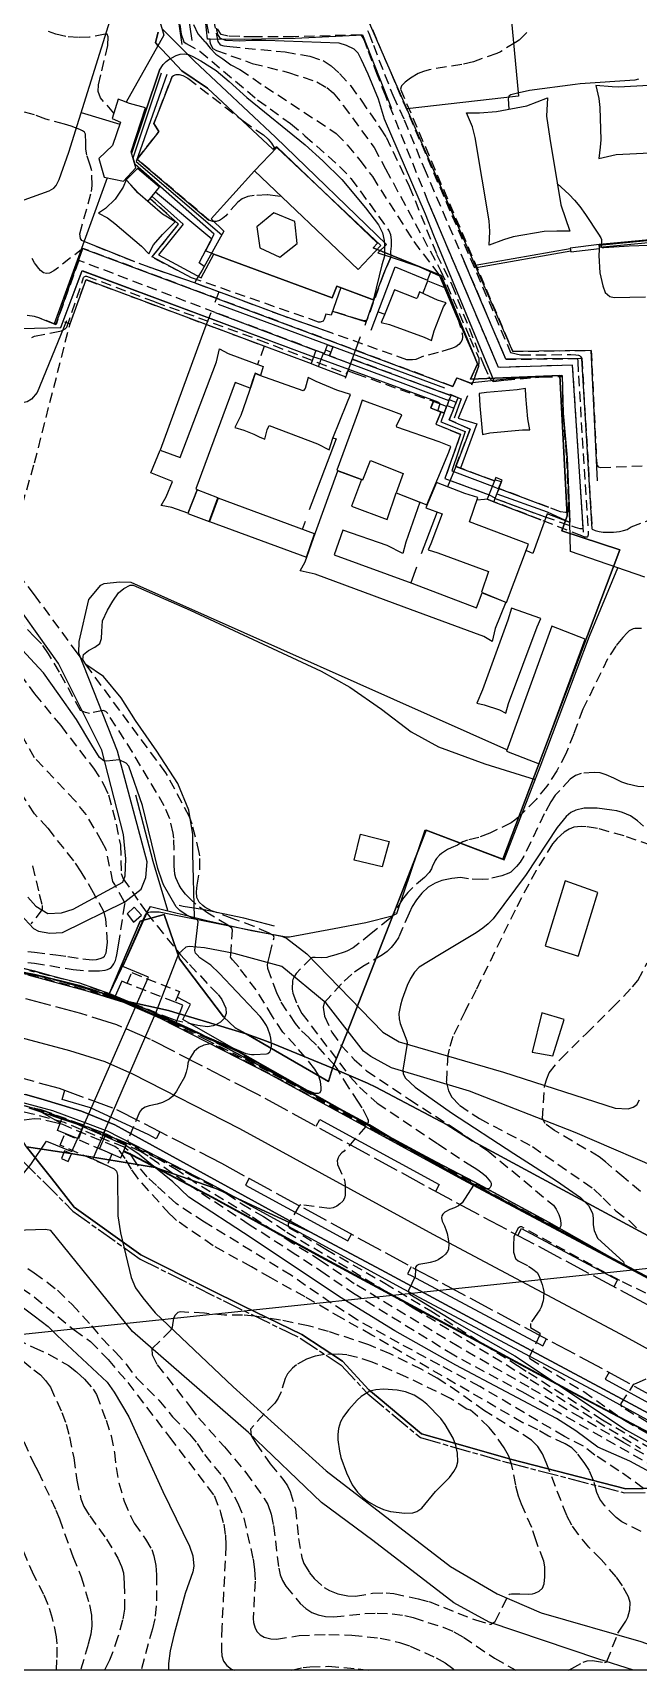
# Model space of a CAD drawing. Header units: feet. Extents: x -1222 to 199575, y -502 to 454509.
# Drawn here: x 356.5 to 473.4, y 0 to 315.9 of the extents above; entities that cross this region are included whole.
import ezdxf

# ---------------------------------------------------------------- set-up
doc = ezdxf.new("R2010")
doc.units = ezdxf.units.FT
doc.header["$MEASUREMENT"] = 0
for name, pattern in [('ANYANG11', [1.5, 1, -0.5]), ('ANYANG2', [6, 5, -1]), ('ANYANG3', [3, 2, -1]), ('JEON', [12, 4, -0.5, 1, -0.5, 4, -0.5, 1, -0.5])]:
    doc.linetypes.add(name, pattern=pattern)
doc.layers.get('0').update_dxf_attribs({"linetype": 'CONTINUOUS'})
for name, color, linetype in [('AAA004', 7, 'ANYANG3'), ('AAA008', 7, 'CONTINUOUS'), ('AAC001', 7, 'CONTINUOUS'), ('AD002', 7, 'CONTINUOUS'), ('AD0022', 1, 'CONTINUOUS'), ('ADA085', 1, 'CONTINUOUS'), ('AE001', 1, 'ANYANG2'), ('AE0101', 7, 'CONTINUOUS'), ('AE110', 7, 'CONTINUOUS'), ('AE150', 7, 'CONTINUOUS'), ('AZ080', 1, 'CONTINUOUS'), ('AZ0801', 7, 'CONTINUOUS'), ('AZ0803', 7, 'CONTINUOUS'), ('CAA001', 7, 'CONTINUOUS'), ('CAA002', 30, 'CONTINUOUS'), ('DD001', 3, 'CONTINUOUS'), ('EA0018', 7, 'JEON'), ('line', 7, 'CONTINUOUS'), ('mm', 7, 'CONTINUOUS'), ('지적', 7, 'CONTINUOUS')]:
    doc.layers.add(name, color=color, linetype=linetype)
picture_1 = doc.add_image_def('image1.jpg', size_in_pixel=(8269, 5907))

# ---------------------------------------------------------------- blocks, each defined once
blk = doc.blocks.new('창덕궁')
at = {"color": 255}
blk.add_lwpolyline([(0, 522.49), (540.82, 522.49), (540.82, 0), (0, 0)], close=True, dxfattribs=at)
at = {"layer": 'AAA004', "color": 255}
for points in [[(384.8, 130.93), (383.96, 128.87), (374.72, 132.51), (375.61, 134.6), (384.8, 130.93)], [(371.76, 99.59), (370.78, 97.37), (361.75, 101.31), (362.71, 103.51), (371.76, 99.59)]]:
    blk.add_lwpolyline(points, dxfattribs=at)
at = {"layer": 'AAA008', "color": 255}
for points in [[(465.19, 305.76), (465.8, 303.26), (465.96, 301.49), (466.15, 295.23), (466.04, 293.85), (465.8, 291.68), (469.14, 292.4), (487.39, 293.33), (490.42, 293.06), (489.58, 297.29), (489.35, 304.01), (489.72, 307.18), (486.25, 306.33), (469.5, 305.43), (468.37, 305.5), (465.19, 305.76)], [(455.87, 303.36), (455.67, 299.79), (456.29, 295.5), (458.46, 282.71), (460.19, 277.64), (457.65, 277.64), (455.24, 277.58), (449.26, 276.55), (447.35, 275.94), (444.62, 274.96), (444.71, 277.56), (444.61, 279.64), (441.88, 295.73), (441.38, 297.76), (440.24, 300.45), (442.76, 300.47), (445.99, 300.7), (451.9, 301.84), (455.87, 303.36)], [(378.26, 301.45), (375.18, 302.25), (373.7, 302.83), (372.94, 303.11), (371.84, 299.36), (373.42, 298.66), (371.89, 294.18), (369.25, 291.63), (370.27, 288.05), (373.99, 287.3), (376.41, 289.84), (375.45, 292.91), (378.26, 301.45)], [(419.3, 270.22), (423.69, 274.87), (403.6, 293.8), (399.32, 289.25), (419.3, 270.22)], [(383.96, 279.45), (381.54, 280.92), (376.77, 285.06), (375.39, 286.55), (374.53, 287.52), (373.91, 286.11), (372.37, 283.83), (370.52, 281.98), (369.15, 281.1), (370.92, 280.23), (372.35, 279.12), (377.45, 274.76), (378.91, 273.24), (379.79, 274.97), (381.54, 276.96), (382.88, 278.33), (383.96, 279.45)], [(376.71, 289.74), (374.54, 287.52), (376.86, 285), (378.73, 283.36), (380.94, 286.12), (376.71, 289.74)], [(403.03, 281.19), (399.74, 278.44), (400.34, 274.4), (404.19, 272.62), (407.56, 275.28), (407.07, 279.48), (403.03, 281.19)], [(436.3, 263.82), (434.63, 264.33), (432.22, 265.41), (431.12, 265.9), (430.74, 264.84), (430.58, 264.66), (426.31, 266.31), (425.53, 264.38), (424.38, 261.47), (423.74, 260.01), (425.33, 259.6), (432.05, 257.17), (433.49, 256.52), (433.99, 258.38), (435.79, 263.03), (436.3, 263.82)], [(400.94, 251.52), (400.44, 249.79), (399.4, 250.27), (398.86, 248.63), (398.44, 247.37), (395.57, 248.44), (387.98, 227.9), (388.22, 227.8), (386.43, 223.21), (383.36, 224.34), (381.29, 224.7), (382.27, 226.39), (383.48, 229.34), (381.84, 230), (379.27, 230.98), (381.1, 235.38), (384.95, 233.99), (391.93, 252.42), (392.56, 254.91), (394.22, 254.03), (400.94, 251.52)], [(417.86, 246.1), (415.2, 246.94), (411.17, 248.66), (409.64, 249.4), (409.06, 247.3), (408.7, 246.85), (400.34, 249.78), (399.44, 250.2), (398.78, 248.16), (396.65, 242.05), (395.48, 239.73), (397.22, 239.22), (399.18, 238.46), (400.21, 237.97), (401.31, 237.52), (401.76, 239.29), (402.12, 240.14), (411.44, 236.59), (413.68, 235.45), (414.4, 237.72), (417.09, 244.4), (417.86, 246.1)], [(442.66, 246.34), (442.83, 243.93), (443.18, 239.77), (443.3, 238.39), (444.7, 238.72), (451.03, 239.3), (452.45, 239.31), (452.09, 241.4), (451.66, 245.77), (451.63, 247.25), (449.98, 247.02), (444.11, 246.48), (442.66, 246.34)], [(426.66, 227.16), (432.57, 224.82), (436.84, 235.01), (437.22, 236.06), (434.94, 236.96), (426.76, 239.84), (426.73, 240.06), (427.72, 242.18), (425.66, 242.99), (421.13, 244.64), (420.05, 245.04), (419.39, 242.88), (415.19, 231.5), (420.2, 229.64), (421.68, 233.38), (428, 230.87), (426.66, 227.16)], [(426.65, 227.15), (431.2, 225.34), (428.52, 217.66), (427.95, 215.48), (424.9, 217.02), (416.37, 219.94), (414.7, 215.18), (429.7, 209.7), (442.18, 204.99), (443.26, 207.87), (447.79, 206.05), (445.79, 200.98), (445.18, 198.49), (443.57, 199.44), (441.63, 200.15), (428.22, 205.08), (411.01, 211.49), (408.14, 212.09), (409.07, 213.86), (411.09, 219.47), (415.39, 231.42), (419.93, 229.74), (418.01, 224.56), (424.9, 222.03), (426.65, 227.15)], [(392.23, 226.17), (388.22, 227.76), (386.43, 223.19), (390.53, 221.6), (392.23, 226.17)], [(452.17, 217.27), (440.78, 221.57), (442.39, 226.26), (439.9, 227.04), (434.43, 229.17), (432.38, 224.29), (435.55, 223.09), (433.35, 217.34), (432.81, 216.14), (434.72, 215.59), (444.46, 211.97), (443.09, 207.96), (447.92, 206), (452.17, 217.27)], [(392.29, 226.12), (390.63, 221.63), (409.32, 214.72), (410.9, 219.25), (392.29, 226.12)], [(454.6, 202.9), (448.93, 204.92), (448.18, 202.58), (443.32, 189.15), (442.19, 186.59), (443.64, 186.27), (446.58, 185.28), (447.8, 184.67), (448.33, 186.49), (453.87, 201.33), (454.6, 202.9)], [(447.94, 177.31), (454.24, 174.86), (463.15, 198.93), (456.72, 201.4), (447.94, 177.31)], [(425.3, 159.89), (423.97, 155.02), (418.54, 156.27), (419.79, 161.31), (425.3, 159.89)], [(461.89, 138.06), (465.56, 150.06), (459.25, 152.31), (455.4, 139.75), (460.83, 138.06), (461.79, 137.76), (461.89, 138.06)], [(376.09, 147.22), (374.7, 145.93), (375.95, 144.31), (377.48, 145.68), (376.09, 147.22)], [(459.06, 125.52), (454.76, 126.84), (452.93, 119.25), (456.88, 118.55), (459.06, 125.52)], [(363.31, 98.16), (363.93, 99.66), (362.62, 100.2), (362.01, 98.73), (363.31, 98.16)]]:
    blk.add_lwpolyline(points, dxfattribs=at)
at = {"layer": 'AAC001', "color": 255}
for points in [[(372.74, 328.57), (378.18, 328.01), (381.77, 315.43), (374.49, 302.52)], [(381.4, 316.71), (387.71, 310.42), (403.38, 295.74), (424.8, 275.05), (423.09, 273.46), (425.71, 272.59), (431, 270.82), (435.04, 269.04), (438.25, 261.39), (442.01, 252.79), (442.53, 251.52), (441.57, 248.85), (441.21, 247.91)], [(370.84, 287.93), (360.63, 259.73)], [(399.32, 289.25), (390.91, 280.03), (393.38, 277.65), (389.19, 270.09), (388.24, 268.54), (387.74, 267.63)], [(376.17, 271.7), (366.38, 275.62)], [(420.65, 259.53), (422.04, 263.41), (424.27, 269.48), (425.6, 272.63)], [(414.28, 257.96), (404.66, 261.34), (395.68, 264.69), (387.71, 267.64), (378.93, 270.67)], [(392.39, 265.91), (391.62, 263.88)], [(390.86, 261.88), (389.73, 258.9), (381.1, 235.38)], [(416.85, 249.26), (417.48, 251.07), (418.91, 254.97), (419.79, 257.34)], [(474.67, 210.91), (460.29, 215.86), (460.19, 221.37), (460.04, 225.7), (459.69, 233.89), (458.95, 242.5), (458.77, 249.7), (454.86, 249.58), (447.91, 249.05), (441.39, 248.38)], [(440.39, 245.89), (438.64, 241.56), (442.25, 240.44), (439.08, 231.91), (438.16, 232.26), (436.56, 228.34)], [(414.43, 237.79), (415.07, 237.58), (409.88, 223.88)], [(408.53, 220.13), (409.13, 221.69)], [(434.57, 223.46), (431.48, 215.41)], [(460.17, 221.42), (455.77, 223.12), (453.04, 215.45), (451.85, 215.96)], [(354.11, 135.58), (356.8, 134.92), (360, 134.06), (365.51, 132.59), (371.31, 130.53), (374.37, 136.98), (374.84, 138.02), (378.06, 145.34), (379.19, 147.36), (390.07, 144.65), (398.69, 142.71), (405.49, 141.47), (406.06, 141.48), (414.7, 143.12), (420.8, 144.25), (425.9, 145.53), (426.75, 146.01), (432.23, 162.16), (447.48, 156.34), (454.43, 174.27), (463.99, 199.49), (469.45, 212.7)], [(430.6, 212.83), (429.49, 209.78)], [(382.54, 146.56), (379.72, 156.03), (376.38, 168.83)], [(540.82, 40.13), (514.27, 54.48), (476.7, 75.04), (439.6, 94.81), (396.14, 119.45), (385.48, 125.55), (386.95, 128.5), (384.37, 129.85)], [(248.55, 0), (251.8, 7.85), (255.16, 14.02), (260.55, 22.72), (266.55, 30.44), (272.41, 37.76), (277.76, 45.79), (282.47, 51.79), (285.16, 55.34), (289.56, 59.99), (296.54, 67.08), (304.73, 75.5), (310.97, 80.94), (318.47, 87.5), (324.28, 92.86), (327.35, 94.68), (335.07, 99.12), (342.38, 103.5), (348.08, 106.94), (352.4, 109.47), (352.57, 109.47), (356.78, 108.47), (357.83, 108.22), (362.17, 106.6)], [(374.03, 100.11), (375.75, 99.28), (391.12, 91.2), (411.27, 80.17), (430.25, 69.93), (461.04, 53.37), (476.63, 45.14), (502.5, 31.13), (521.29, 21.54), (540.82, 11)]]:
    blk.add_lwpolyline(points, dxfattribs=at)
at = {"layer": 'AD002', "color": 255}
blk.add_lwpolyline([(540.82, 26.19), (508.43, 43.77), (470.9, 64.31), (433.81, 84.07), (396.43, 104.44), (375.79, 115.01), (370.43, 117.37), (363.65, 119.51), (353.28, 122.29), (345.22, 123.3), (338.54, 123.8), (333.46, 123.76), (318.94, 122.59), (265.15, 115.81)], dxfattribs=at)
at = {"layer": 'AD0022', "color": 255}
for points in [[(476.6, 74.87), (439.5, 94.63), (402.04, 115.05), (381.26, 125.69), (380.01, 126.23), (376.24, 127.86), (374.04, 128.81), (367.01, 131.03), (355.59, 134.09)], [(297.19, 108.76), (320.48, 111.7), (333.12, 111.76), (338.14, 111.8), (344.03, 111.36), (350.97, 110.49), (360.29, 107.99), (366.51, 105.67), (370.47, 104.2), (370.86, 104.05), (390.82, 93.83), (428.12, 73.51), (465.2, 53.75), (502.69, 33.23), (540.82, 12.54)]]:
    blk.add_lwpolyline(points, dxfattribs=at)
at = {"layer": 'ADA085', "color": 255}
for points in [[(363.01, 260.33), (357.31, 246.53), (356.26, 245.25), (355.42, 244.68), (354.52, 244.49), (345.68, 247.69), (329.91, 259.04), (326.67, 261.82), (325.81, 263.69), (325.09, 266.52), (325.08, 268.17), (325.38, 270.16), (327.78, 273.59), (329, 274.44), (359.65, 285.39), (360.52, 285.93), (360.99, 286.45), (361.61, 287.63), (363.43, 292.87), (373.73, 325.81)], [(486.36, 263.1), (492.76, 267.31), (495.36, 271.51), (496.73, 274.9), (497.03, 276.69), (496.89, 277.61), (496.23, 277.92), (465.92, 275.05), (465.78, 272.97), (465.97, 269.59), (466.52, 267.1), (467.02, 265.79), (467.88, 265), (468.72, 264.85), (474.76, 264.94)], [(355.51, 149.17), (357.05, 147.43), (359.42, 145.98), (362.04, 146.11), (364.26, 146.82), (373.88, 152.06), (374.32, 153.28), (374.42, 156.55), (373.97, 161.26), (369.8, 177.49), (361.48, 194.23), (350.83, 209.12)], [(350.77, 149.42), (356.63, 143.08), (357.62, 142.61), (359.78, 142.22), (362.21, 142.33), (374.28, 148.23), (377.41, 150.7), (378.3, 152.94), (378.56, 155.95), (372.84, 177.3), (365.35, 196.19), (365.46, 198.49), (367.28, 206.58), (369.6, 209.36), (370.29, 209.69), (373.23, 209.98), (375.41, 209.91), (447.94, 177.63)], [(376.24, 127.86), (378.82, 133.74), (373.89, 135.74), (374.95, 138.15), (378.6, 146.16), (379.24, 146.3), (380.87, 146.3), (404.48, 141.64), (405.45, 141.26), (409.42, 138.24), (424.08, 123.13), (427.22, 121.22), (447.39, 115.37), (468.9, 108.42), (471.44, 108.32), (472.41, 108.63), (473.08, 109.06), (473.65, 110.06)], [(540.82, 74.74), (540.65, 74.88), (538.26, 75.95), (495.2, 86.82), (480.35, 95.5), (461.23, 103.74), (440.78, 111.71), (425.75, 116.25), (421.74, 118.41), (420.32, 119.43), (413.12, 128.7), (404.55, 135.75), (395.36, 138.27), (389.62, 139.34), (386.71, 139.61), (386.04, 139.47), (384.63, 138.21), (380.01, 126.23)], [(314.5, 0), (318.12, 14), (323.8, 40.2), (323.92, 55.64), (325.09, 66.63), (326.29, 71.19), (328.68, 76.27), (333.53, 84.05), (337.3, 88.29), (340.24, 89.31), (354.32, 95.38), (356.13, 97.56), (359.14, 102.05), (364.05, 100.07), (366.51, 105.67)], [(370.47, 104.2), (368.05, 98.64), (372.22, 96.75), (372.64, 96.3), (372.85, 95.53), (372.91, 87.7), (373.4, 84.37), (375.5, 75.76), (376.35, 73.79), (377.74, 71.84), (380.12, 68.97), (395.16, 54.7), (413.11, 38.45), (437.12, 20.02), (446.12, 14.73), (454.63, 11.08), (473.87, 5.55), (489.21, 0)], [(472.5, 0), (465.61, 2.18), (444.58, 9.27), (437.78, 12.99), (422.12, 25.03), (412.24, 32.39), (398.15, 45.87), (375.73, 65.38), (360, 84.81), (358.96, 85), (355.11, 84.89), (351.62, 84.35), (340.98, 80.81), (340.15, 80.33), (334.81, 75.77), (333.91, 74.29), (331.13, 68.17), (329.64, 55.94), (329.42, 43.48), (328.83, 33.16), (324.12, 13.59), (320.33, 0)]]:
    blk.add_lwpolyline(points, dxfattribs=at)
at = {"layer": 'AE001', "color": 255}
for points in [[(540.82, 34.73), (512.02, 50.36), (474.46, 70.91), (437.37, 90.67), (399.93, 111.07), (379.21, 121.69), (372.69, 124.52), (365.75, 126.71), (354.72, 129.67), (345.97, 130.77), (338.79, 131.3), (333.13, 131.26), (322.34, 130.39)], [(268.31, 106.58), (272.81, 109.21), (319.71, 115.13), (333.79, 116.26), (338.29, 116.3), (344.47, 115.83), (351.84, 114.91), (361.55, 112.31), (372.63, 108.2), (392.93, 97.81), (430.25, 77.47), (467.34, 57.71), (504.84, 37.18), (540.82, 17.66)]]:
    blk.add_lwpolyline(points, dxfattribs=at)
at = {"layer": 'AE0101', "color": 255}
blk.add_lwpolyline([(465.91, 274.3), (465.81, 275.09), (460.26, 274.38), (460.38, 273.65)], close=True, dxfattribs=at)
at = {"layer": 'AE110', "color": 255}
blk.add_lwpolyline([(380.01, 126.23), (376.24, 127.86), (366.25, 105.09), (370.23, 103.65)], close=True, dxfattribs=at)
at = {"layer": 'AE150', "color": 255}
for points in [[(412.61, 254.08), (411.16, 254.64), (410.23, 252.11), (411.65, 251.55)], [(412.75, 253.92), (413.39, 255.73), (414.43, 255.34), (413.79, 253.56)], [(435.91, 242.53), (436.39, 243.8), (433.83, 244.8), (433.33, 243.55)], [(438.62, 245.51), (437.25, 246.03), (436.82, 244.94), (436.48, 244.02), (437.8, 243.46)], [(447.12, 229.61), (445.86, 230.09), (444.24, 225.94), (445.49, 225.44)]]:
    blk.add_lwpolyline(points, close=True, dxfattribs=at)
at = {"layer": 'AZ080', "color": 255}
for points in [[(465.52, 229.46), (464.31, 254.64), (449.16, 254.45), (420.87, 319.27), (415.08, 318.66), (413.16, 334.34), (418.63, 335.22), (422.15, 335.56), (428.87, 336.49), (435.37, 337.25), (440.81, 337.95), (440.32, 342.83)], [(462.8, 219.57), (460.72, 251.79), (446.4, 251.32), (432.84, 283.31)], [(445.53, 248.81), (433.94, 276.78)], [(464.48, 220.12), (462.48, 253.06), (447.8, 252.92), (439.79, 271.76)], [(380.18, 126.67), (384.72, 124.47), (388.67, 122.8), (396.09, 119.36), (439.55, 94.72), (476.65, 74.96), (514.22, 54.39), (540.82, 39.96)]]:
    blk.add_lwpolyline(points, dxfattribs=at)
at = {"layer": 'AZ0801', "color": 255}
for points in [[(385.32, 313.63), (383.12, 328.78), (381.86, 339.1)], [(387.29, 314.43), (385.15, 328.94), (384.2, 339.27)], [(425.78, 301.25), (420.2, 315.43), (407.14, 314.78), (397.45, 314.59), (390.66, 314.67), (390.25, 314.7), (389.85, 318.28), (388.87, 329.11), (386.99, 328.97), (386.01, 339.4)], [(380.96, 308.71), (375.54, 292.62)], [(389.6, 270.83), (388.59, 271.5), (391.51, 277.04), (376.28, 290.48), (375.85, 291.78), (381.36, 308.17)], [(382.37, 307.84), (376.42, 291.06), (392.97, 276.91)], [(383.39, 307.48), (379.88, 298.39), (380.85, 296.88), (376.66, 291.52), (390.49, 279.78)], [(365.82, 300.52), (373.28, 298.25)], [(379.53, 284.35), (385.55, 279), (380.74, 273.06), (389.01, 268.61), (391.43, 273.19), (414.27, 264.76), (415.21, 267.02), (422.38, 264.32)], [(387.12, 268.66), (379.55, 272.69), (384.65, 278.99), (379.15, 283.88)], [(465.83, 274.93), (490.81, 277.38)], [(490.89, 276.86), (465.89, 274.47)], [(357.82, 260.87), (360.92, 259.62), (366.18, 274.3), (437.59, 247.67), (438.38, 249.33), (441.32, 248.19)], [(441.9, 271.09), (460.27, 274.28)], [(460.36, 273.75), (442.13, 270.55)], [(349.71, 258.75), (356.83, 258.92), (361.93, 259.03), (366, 270.03), (410.7, 253.39)], [(421.82, 258.55), (426.45, 270.75), (432.71, 268.17), (433.33, 269.8)], [(362.58, 260.15), (363.68, 259.76), (366.77, 268.29), (410.23, 252.11)], [(415.95, 266.74), (414.09, 261.46), (413.06, 261.65), (412.76, 260.64)], [(431.79, 265.6), (432.77, 268.07), (435.98, 266.79)], [(392.25, 263.54), (435.95, 247.39)], [(391.67, 261.95), (411.16, 254.64)], [(414.35, 262.2), (420.88, 260.17)], [(423.16, 262.07), (424.43, 261.59)], [(412.16, 252.91), (417.45, 250.98)], [(413.79, 253.56), (428.42, 248.14), (436.82, 244.94), (435.29, 240.87), (439.98, 239), (437.39, 231.41), (445.23, 228.47)], [(418.17, 252.95), (436.98, 245.98), (437.02, 246.12), (439.19, 245.29), (437.85, 241.53)], [(411.65, 251.55), (416.94, 249.51)], [(437.8, 243.46), (436.87, 241.22), (440.94, 239.41), (438.16, 232.26), (445.62, 229.45)], [(435.3, 242.77), (434.29, 240.37), (439.07, 238.45), (436.07, 229.91), (444.57, 226.77)], [(446.48, 227.99), (456.06, 224.36)], [(445.49, 225.44), (454.59, 221.94)], [(445.74, 226.08), (455.25, 222.57)], [(446.08, 226.97), (455.82, 223.47)], [(403.14, 143.57), (397.21, 145.09), (389.28, 146.76), (385.49, 147.36), (384.72, 147.57)], [(331.92, 137.01), (340.35, 136.97), (345.91, 136.85), (349.63, 136.59), (354.11, 135.58), (356.8, 134.88), (360, 134.06), (365.51, 132.59), (371.31, 130.53), (376.03, 128.56), (379.49, 127), (380.18, 126.67)], [(361.8, 105.6), (356.78, 108.47)], [(540.82, 11.11), (521.34, 21.63), (502.55, 31.22), (476.68, 45.23), (461.09, 53.46), (430.3, 70.02), (411.32, 80.26), (391.17, 91.29), (375.8, 99.37), (374.07, 100.2)]]:
    blk.add_lwpolyline(points, dxfattribs=at)
at = {"layer": 'AZ0803', "color": 255}
for points in [[(381.03, 103.9), (380.31, 102.53), (378.9, 103.28), (367.64, 108.53), (362.16, 110.1), (362.67, 111.89)], [(411.19, 104.94), (411.91, 106.25), (434.94, 93.7), (434.22, 92.39)], [(398.24, 94.91), (397.53, 93.59), (417.3, 82.82), (418.02, 84.14)], [(450.12, 83.88), (450.82, 85.2), (469.38, 75.32), (468.67, 74)], [(429.57, 77.84), (428.86, 76.51), (429.54, 76.15), (454.96, 62.6), (455.66, 63.93)], [(467.74, 57.49), (467.02, 56.18), (483.05, 47.4), (483.77, 48.72)]]:
    blk.add_lwpolyline(points, dxfattribs=at)
at = {"layer": 'CAA001', "color": 255}
for points, elevation in [([(352.12, 135.19), (356.8, 134.3), (357.16, 134.23), (365.44, 132.16), (368.62, 131.13), (370.73, 130.33), (371.87, 129.92), (375.08, 128.69), (377.83, 127.48), (380.27, 126.36), (381.77, 125.72), (395.39, 119.96), (397.65, 118.99), (398.71, 118.79), (399.21, 118.8), (401.62, 118.92), (401.85, 118.99), (402.25, 119.3), (402.41, 119.56), (402.59, 120.32), (402.58, 120.81), (402.45, 121.92), (402.31, 122.53), (401.89, 123.8), (401.6, 124.4), (400.83, 125.57), (400.36, 126.14), (399.31, 127.25), (392.49, 134.5), (390.85, 136), (390.08, 136.57), (388.77, 137.47), (388.24, 138.03), (387.93, 138.35), (387.77, 138.87), (388.39, 144.38), (388.31, 144.77), (387.11, 145.25), (386.12, 145.75), (384.88, 146.58), (384.2, 147.27), (381.75, 151.52), (381.44, 152.24), (380.61, 154.67), (377.68, 166.81), (375.01, 174.43), (374.53, 175), (373.18, 175.67), (370.69, 175.39), (370.21, 175.48), (369.34, 176.06), (367.9, 178.45), (364.92, 183.44), (361.37, 188.43), (358.58, 192.45), (356.82, 194.28), (351.35, 200.2)], 40), ([(349.71, 258.75), (356.83, 258.92), (361.93, 259.03), (365.99, 269.96), (366.05, 269.99), (410.7, 253.39), (412.16, 252.91), (417.45, 250.98), (434.2, 244.92), (434.68, 244.71), (434.95, 244.54), (435.07, 244.41), (435.1, 244.3), (434.68, 243.12), (434.71, 243.01), (435.9, 242.56), (435.91, 242.53), (435.29, 240.87), (439.98, 239), (437.39, 231.41), (445.23, 228.47), (446.46, 227.95), (446.49, 227.86), (446.07, 227.04), (446.08, 226.97), (455.82, 223.47), (460.11, 221.47), (460.24, 221.52), (459.7, 233.88), (458.95, 242.5), (458.77, 249.71), (458.57, 249.81), (447.89, 249.05), (445.51, 248.81), (445.11, 249.81), (433.94, 276.78), (432.31, 280.89), (424.39, 299.27), (423.21, 303.1), (421.27, 307.95), (419.98, 310.7), (419.28, 311.98), (418.53, 312.73), (417.06, 313.45), (415.67, 313.88), (401.48, 314.42), (398.78, 314.4), (396.38, 314.3), (393.74, 314.45), (392.73, 314.83), (392.23, 315.58), (391.97, 316.78)], 40), ([(473.45, 306.97), (472.73, 306.77), (462.19, 306.08), (461.2, 305.94), (452.42, 304.77), (449.79, 304.2), (448.76, 303.92), (448.43, 303.65), (448.24, 303.16), (448.37, 301.16)], 35), ([(375.54, 292.62), (380.96, 308.71), (381.67, 309.76), (382.24, 310.38), (382.73, 310.73), (383.31, 311.09), (384.15, 311.55), (384.92, 311.81), (385.71, 311.82), (386.54, 311.69), (387.4, 311.35), (388.95, 310.5), (391.9, 308.61), (394.41, 306.48), (397.84, 303.41), (409.08, 294.26), (412.51, 291.21), (416.16, 287.61), (420.75, 282.16), (423.21, 278.88), (424.03, 277.34), (424.34, 275.83), (424.39, 274.83), (424.39, 272.78), (423.91, 271.15), (422.26, 264.5), (422.09, 264.43), (415.21, 267.02), (414.27, 264.76), (391.43, 273.19), (389.99, 273.79), (389.87, 273.93), (391.03, 276.12), (380.19, 285.19)], 45), ([(457.76, 286.83), (460.02, 284.7), (461.07, 283.6), (462.1, 282.38), (463.17, 280.88), (465.72, 277.08), (466.17, 276.37), (466.27, 276.05), (466.29, 275.82), (466.28, 275.4), (466.23, 275.08), (466.2, 274.87), (466.2, 274.75), (466.23, 274.62), (466.3, 274.53), (466.41, 274.5), (466.72, 274.47), (471.62, 274.8), (477.16, 274.98)], 35), ([(474.38, 162.83), (473.23, 163.87), (471.87, 164.81), (470.32, 165.5), (469.28, 165.78), (468.26, 165.96), (465.46, 166.34), (462.95, 166.29), (461.36, 165.96), (460.39, 165.47), (459.46, 164.69), (457.75, 162.57), (451.72, 153.49), (445.39, 144.99), (444.44, 144.03), (443.36, 143.14), (442.11, 142.29), (435.04, 138.04), (431.07, 135.65), (430.16, 134.66), (429.4, 133.47), (428.77, 132.11), (427.78, 129.49), (427.46, 128.3), (427.19, 126.69), (427.21, 125.7), (427.42, 124.79), (428.69, 121.44), (428.74, 120.99), (428.71, 120.56), (427.95, 115.77), (428.02, 115.04), (428.45, 114.23), (430.3, 112.47), (437.32, 107.57), (449.38, 99.72), (457.57, 94.4), (462.25, 91.19), (463.78, 89.66), (464.56, 88.18), (464.68, 87.25), (464.7, 85.9), (464.9, 84.84), (465.3, 83.81), (465.54, 83.39), (470.55, 78.82), (470.62, 78.55), (470.62, 78.36), (470.57, 78.28), (470.43, 78.26), (464.35, 81.46), (452.01, 88.05), (441.77, 93.63), (441.58, 93.61), (439.39, 90.2), (439.38, 90.19), (438.7, 89.6), (437.9, 89.18), (437, 88.88), (436.06, 88.39), (435.65, 88), (435.45, 87.65), (435.37, 87.26), (435.51, 86.63), (435.95, 85.75), (436.31, 84.83), (436.47, 84.27), (436.68, 83.24), (436.8, 82.36), (436.8, 82.26), (436.76, 81.25), (436.55, 80.77), (436.14, 80.26), (435.61, 79.78), (434.76, 79.21), (434.19, 78.95), (433.23, 78.68), (432.54, 78.53), (431, 78.27), (430.62, 78.06), (430.4, 77.75), (430.35, 77.38), (430.33, 75.95), (429, 73.24), (429.06, 72.88), (429.3, 72.56), (438.36, 67), (449.54, 60.63), (471.11, 46.29), (519.7, 19.31)], 35), ([(513.76, 17.64), (471.75, 40.34), (465.56, 43.04), (461.34, 46.17), (457.57, 48.59), (438.17, 58.87), (426.36, 65.48), (415.7, 72.04), (398.66, 83.45), (386.64, 91.3), (383.5, 94.2), (378.53, 98.31), (377.05, 99.47), (374.43, 101.22), (364.99, 105.33), (355.8, 108.42)], 40), ([(347.95, 74.93), (356.73, 68.35), (359.46, 66.31), (361.22, 64.58), (370.87, 55.58), (372.21, 53.64), (375.04, 48.91), (381.6, 34.46), (386.74, 23.91), (387.37, 22.05), (387.59, 20.09), (387.37, 19), (385.92, 14.79), (383.76, 7.05), (382.99, 3.72), (382.71, 1.28), (382.67, 0)], 40)]:
    blk.add_lwpolyline(points, dxfattribs=dict(at, elevation=elevation))
at = {"layer": 'CAA001', "color": 255, "elevation": 45}
blk.add_lwpolyline([(419.86, 52.84), (419.14, 52.08), (417.48, 50.33), (416.45, 48.95), (415.92, 47.91), (415.54, 46.62), (415.37, 45.51), (415.38, 44.45), (415.69, 42.24), (415.97, 41.05), (417.07, 38.09), (418.17, 35.79), (419.21, 34.36), (420.23, 33.31), (421.31, 32.48), (422.94, 31.56), (424.22, 30.99), (425.55, 30.65), (428.32, 30.29), (429.87, 30.36), (430.61, 30.6), (431.6, 31.27), (434.27, 34.5), (436.92, 37.18), (437.81, 38.36), (438.28, 39.24), (438.52, 40.23), (438.5, 41.85), (438.19, 43.35), (437.63, 44.8), (436.12, 47.44), (435.25, 48.59), (432.55, 51.33), (431.63, 52.13), (430.15, 53.05), (428.47, 53.73), (426.84, 54.06), (424.17, 54.25), (422.75, 54.13), (421.53, 53.84)], close=True, dxfattribs=at)
at = {"layer": 'CAA002', "color": 255, "linetype": 'ANYANG11', "ltscale": 2}
for points, elevation in [([(390.77, 321.71), (392.21, 314.2), (392.64, 313.6), (393.39, 313.39), (394.53, 313.26), (405.24, 312.21), (409.96, 311.39), (412.58, 310.55), (414.12, 309.53), (415.73, 308.04), (417.85, 305.72), (419.87, 302.91), (423.56, 297.51), (424.71, 295.79), (429.16, 286.31), (434.45, 273.21), (437.4, 267.29), (443.51, 251.89), (444.53, 249.58), (444.69, 249.27), (445.2, 248.77), (445.43, 248.66), (447.57, 248.92), (454.84, 249.5), (458.64, 249.62), (458.7, 249.58), (458.82, 242.39), (459.53, 233.87), (459.88, 225.31), (459.85, 223.47), (459.69, 223.38), (459.34, 223.35), (458.37, 223.5), (456.06, 224.36), (446.48, 227.99), (446.49, 228.1), (446.95, 229.2), (446.91, 229.29), (445.72, 229.68), (445.67, 229.65), (445.62, 229.45), (445.6, 229.45), (438.2, 232.26), (438.18, 232.29), (440.94, 239.41), (436.87, 241.22), (437.8, 243.46), (438.26, 244.52), (438.24, 244.6), (436.94, 245.08), (436.91, 245.15), (437.25, 245.95), (437.25, 246.03), (437.04, 246.11), (437.02, 246.1), (436.99, 245.98), (436.98, 245.98), (418.17, 252.95), (417.84, 252.06), (413.79, 253.56), (414.06, 254.31), (413.08, 254.7), (413.02, 254.69), (412.77, 254.03), (412.65, 254.02), (411.16, 254.64), (391.67, 261.95), (365.4, 271.99), (365.35, 271.96), (360.97, 259.64), (360.92, 259.62), (357.82, 260.87), (356.83, 261.15), (356.82, 261.15), (355.38, 261.38)], 41), ([(387.53, 317.51), (388.37, 315.68), (389.74, 314.15), (390.72, 312.96), (391.8, 311.81), (393.16, 310.88), (394.74, 309.74), (396.48, 308.84), (401.28, 305.57), (415.07, 296.49), (417.2, 294.26), (419.65, 291.32), (422.05, 288.16), (430.04, 275.65), (435.04, 269.04), (435.68, 267.71), (438.46, 260.98), (439.41, 257.87), (439.43, 257.24), (439.36, 256.7), (439.15, 256.21), (438.76, 255.75), (438.16, 255.34), (437.36, 255.01), (434.74, 254.2), (431.95, 253.52), (430.46, 252.88), (429.82, 252.8), (428.69, 252.82), (414.28, 257.96), (404.66, 261.34), (395.68, 264.69), (387.71, 267.64), (378.93, 270.67), (376.17, 271.7), (366.38, 275.62), (365.94, 275.84), (365.73, 276.22), (365.58, 277.11), (367.82, 285.3), (367.94, 286.45), (367.86, 289.29), (367.62, 290.19), (366.94, 292.3), (366.86, 292.7), (366.76, 293.5), (366.72, 294.65), (366.68, 296.36), (366.48, 296.73), (366.1, 297.01), (365.58, 297.26), (363.92, 297.91), (362.62, 298.25), (359.03, 299.24), (356.83, 300.06), (348.55, 302.31)], 43), ([(388.95, 323.67), (390.76, 313.85), (391.27, 312.85), (391.93, 312.51), (398.87, 310), (405.84, 308.26), (411.32, 306.44), (413.26, 305.33), (414.47, 304.3), (416.44, 301.91), (422.37, 293.77), (424.61, 289.63), (435.23, 270.07), (440.87, 257.07), (442.58, 253.12), (442.62, 252.51), (442.53, 251.52), (441.37, 248.34), (440.84, 248.37), (438.38, 249.33), (437.59, 247.67), (366.18, 274.3), (360.54, 269.97), (359.72, 269.51), (359.15, 269.46), (358.56, 269.61), (357.95, 270.06), (357.64, 270.41), (356.98, 271.3), (356.83, 271.55), (356.38, 272.33)], 42), ([(384.06, 323.44), (385.15, 315.61), (385.63, 314.19), (386.08, 313.86), (388.73, 312.35), (399.9, 302.97), (406.24, 298.4), (409.02, 296.05), (415.73, 290.14), (417.92, 287.81), (421.47, 282.94), (425.21, 277.79), (425.57, 277.02), (425.67, 275.92), (425.67, 274.74), (425.57, 273.74), (425.6, 272.63), (424.27, 269.48), (421.11, 260.79), (420.92, 260.44), (420.82, 260.39), (420.48, 260.34), (419.7, 260.54), (414.35, 262.2), (414.09, 261.46), (413.06, 261.65), (412.76, 260.64), (412.56, 260.27), (412.39, 260.19), (411.97, 260.1), (411.67, 260.1), (387.12, 268.66), (379.6, 272.56), (379.55, 272.69), (384.65, 278.99), (379.15, 283.88)], 44), ([(451.89, 315.94), (450.78, 314.88), (450.42, 314.51), (449.68, 314.01), (446.79, 312.26), (446.07, 311.94), (441.57, 310.31), (439.33, 309.81), (433.02, 308.76), (431.92, 308.45), (430.92, 308.05), (429.43, 307.15), (428.38, 306.36), (427.67, 305.69), (427.59, 305.48), (427.49, 305.04), (449.16, 254.45), (464.31, 254.64), (465.36, 232.64), (465.5, 232.35), (465.66, 232.17), (466.12, 232.04), (480.94, 232.62)], 36), ([(474.46, 170.43), (473.29, 170.49), (471.39, 170.94), (470.2, 171.34), (468.65, 172.08), (467.18, 172.78), (466.06, 173.12), (464.85, 173.22), (462.39, 173.02), (461.28, 172.61), (460.27, 171.91), (457.37, 168.8), (456.5, 167.51), (455.23, 165.2), (451.32, 157.05), (450.56, 155.9), (449.89, 155.04), (448.79, 153.96), (448.42, 153.75), (447.03, 153.27), (444.46, 152.65), (443.31, 152.58), (440.59, 152.67), (439.04, 152.91), (437.38, 152.75), (435.49, 152.34), (434.16, 151.87), (432.85, 151.09), (431.61, 149.95), (430.57, 148.63), (429.76, 147.32), (429.14, 146.06), (427.13, 141.45), (426.46, 140.39), (425.7, 139.46), (424.88, 138.65), (424.01, 138.03), (420.24, 135.8), (418.08, 134.28), (416.1, 132.42), (412.75, 128.78), (412.57, 127.93), (412.8, 126.22), (414.2, 123.12), (415.97, 120.62), (418.52, 117.85), (420.95, 115.66), (429.19, 110.12), (437.82, 104.59), (444.33, 100.21), (457.04, 89.7), (457.56, 88.95), (457.91, 88.21), (458.04, 87.9), (458.34, 87.13), (458.47, 86.25), (458.41, 85.72), (458.22, 85.35), (458.01, 85.24), (457.82, 85.24), (452.69, 87.95), (442.22, 93.5), (439.07, 94.98), (426.02, 102.06), (420.93, 104.89), (420.78, 104.89), (416.6, 100.13), (416.16, 99.8), (415.65, 99.23), (415.45, 98.85), (415.31, 98.48), (415.27, 98.3), (415.3, 97.77), (415.35, 97.55), (416.58, 94.74), (416.73, 94.21), (416.83, 93.53), (416.81, 91.66), (416.66, 91.09), (416.33, 90.52), (415.8, 89.98), (415.16, 89.54), (414.47, 89.2), (413.78, 89.07), (408.23, 89.78), (407.9, 89.6), (405.82, 86.13), (405.82, 85.8), (406, 85.36), (411.56, 82.15), (413.09, 81.24), (424.43, 74.68), (433.36, 69.31), (450.07, 58.8), (452.19, 57.46), (466.48, 48.33), (480.01, 40.31)], 36), ([(355.03, 134.51), (358.01, 133.85), (364.28, 132.37), (370.35, 130.27), (370.98, 130.15), (375.99, 128.19), (379.78, 126.54), (383.14, 125.03), (386.01, 123.83), (389.11, 122.41), (397.7, 118.2), (406.65, 113.28), (410.29, 111.57), (410.97, 111.36), (411.62, 111.36), (411.95, 111.44), (412.14, 111.92), (412.17, 112.44), (412.02, 113.59), (411.65, 114.81), (410.97, 115.95), (407.19, 120.48), (404.75, 123.13), (402.77, 126.14), (399.64, 131.25), (396.24, 135.68), (395.04, 137.06), (394.68, 137.56), (394.72, 137.97), (394.73, 138.03), (395.02, 142.8), (394.9, 143.18), (394.14, 143.74), (390.26, 146.04), (387.94, 147.78), (386.93, 148.74), (385.98, 149.71), (385.14, 150.84), (384.75, 151.47), (384.1, 152.85), (383.9, 153.59), (383.8, 155.19), (383.74, 160.56), (383.61, 161.49), (382.92, 164.23), (381.88, 166.76), (375.77, 177.1), (370.97, 184.59), (370.58, 184.97), (370.1, 185.16), (367.41, 184.59), (366.65, 184.78), (365.69, 185.16), (361.65, 192.54), (359.54, 196.09), (358.2, 198.01), (356.83, 199.34), (353.45, 202.84)], 38), ([(356.31, 257.15), (356.83, 257.39), (361.84, 258.35), (362.19, 258.46), (362.76, 258.82), (363.04, 259.09), (366.3, 268.71), (366.39, 268.85), (366.65, 268.98), (366.88, 268.98), (380.04, 264.01), (400.12, 256.69), (411.33, 252.39), (416.99, 250.15), (417.03, 250.16), (417.33, 250.69), (417.37, 250.7), (418.92, 250.13), (430.23, 246.09), (433.79, 244.84), (433.8, 244.77), (433.29, 243.55), (433.29, 243.52), (434.67, 242.98), (435.22, 242.77), (435.26, 242.72), (435.2, 242.53), (434.31, 240.39), (434.32, 240.37), (439.07, 238.45), (436.07, 229.91), (444.57, 226.77), (445.69, 226.19), (445.74, 226.08), (455.25, 222.57), (460.48, 220.76), (461.19, 220.52), (462.1, 220.3), (462.51, 220.24), (462.75, 220.28), (460.72, 251.79), (446.4, 251.32), (432.84, 283.31), (424.63, 303.71), (423.07, 307.75), (422.04, 310.43), (421.13, 312.79), (420.57, 314.24), (420.28, 314.96), (419.88, 315.49), (406.85, 315.14), (399.22, 315.1), (396.43, 315.16), (394.19, 315.27), (392.87, 315.58), (392.17, 316.64)], 38), ([(421.13, 316.32), (421.35, 315.81), (422.24, 313.5), (426, 303.85), (428.2, 299.13), (432.03, 289.82), (439.79, 271.76), (447.8, 252.92), (461.67, 253.06), (461.71, 252.5), (461.83, 249.71), (463.73, 219.46), (463.73, 219.06), (463.68, 218.83), (463.59, 218.69), (463.54, 218.61), (463.34, 218.59), (463.1, 218.62), (462.47, 218.85), (454.59, 221.94), (445.49, 225.44), (444.24, 225.94), (443.73, 225.89), (442.22, 225.74)], 38), ([(420.87, 319.27), (448.74, 254.24), (450.63, 253.77), (460.37, 253.83), (461.32, 253.79), (461.83, 253.74), (462.04, 253.65), (462.25, 253.48), (462.36, 253.28), (462.48, 253.06), (464.48, 220.12), (465.07, 219.87), (465.83, 219.69), (466.64, 219.55), (468.63, 219.55), (469.74, 219.68), (470.52, 219.86), (471.25, 220.11), (471.65, 220.33), (471.99, 220.62), (481.19, 223.94)], 37), ([(473.99, 200.97), (472.72, 201.01), (472.39, 200.93), (471.65, 200.5), (471.25, 200.15), (470.39, 199.25), (469.05, 197.56), (467.48, 195.13), (462.7, 185.43), (460.93, 180.65), (459.41, 176.81), (457.69, 173.53), (455.74, 170.55), (453.65, 167.98), (450.36, 164.66), (449.53, 163.97), (448.84, 163.5), (444.76, 161.49), (442.62, 160.68), (440.42, 160.13), (439.54, 159.81), (438.87, 159.42), (438.48, 159.18), (437.27, 158.67), (436.57, 158.34), (435.39, 157.59), (435.03, 157.28), (434.41, 156.58), (434.16, 156.21), (433.62, 154.99), (433.44, 154.6), (433, 153.88), (432.11, 152.94), (429.52, 150.72), (428.89, 150.06), (427.89, 148.78), (426.4, 146.29), (425.76, 145.36), (425.38, 144.96), (421.8, 142.12), (419.51, 140.27), (418.37, 139.35), (417.1, 138.71), (416.63, 138.51), (414.99, 138.03), (413.56, 137.61), (413.23, 137.53), (412.16, 137.42), (410.99, 137.5), (410.47, 137.52), (410.3, 137.44), (407.33, 134.4), (406.99, 133.89), (406.68, 133.28), (406.61, 132.98), (406.59, 131.38), (406.68, 130.64), (407.6, 128.35), (408.11, 127.27), (408.43, 126.72), (417.76, 114.47), (419.55, 112.51), (422.99, 109.41), (434.7, 101.54), (440.85, 97.49), (442.23, 96.67), (443.39, 95.82), (443.88, 95.41), (444.88, 94.25), (444.99, 93.97), (444.99, 93.6), (444.95, 93.38), (444.81, 93.12), (444.6, 92.94), (444.28, 92.85), (444.09, 92.83), (443.77, 92.87), (432.48, 98.81), (423.43, 103.68), (412.34, 109.62), (404.88, 113.62), (398.98, 116.79), (391.27, 120.75), (390.79, 120.82), (389.51, 120.59), (388.54, 120.16), (387.65, 119.35), (386.66, 117.82), (386.43, 117.14), (386.34, 116.4), (386.09, 115.39), (385.76, 114.43), (384.8, 112.74), (384.21, 111.69), (383.54, 110.77), (382.8, 110.15), (381.56, 109.52), (380.52, 109.22), (378.97, 108.88), (378.2, 108.63), (377.46, 108.17), (377.09, 107.67), (374.87, 102.34), (374.87, 102.07), (374.99, 101.84), (375.23, 101.66), (386.81, 95.67), (393.35, 92.29), (393.99, 91.92), (396.85, 89.97), (401.02, 87.53), (405.56, 84.51), (415.52, 78.64), (429.96, 69.93), (452.52, 56.12), (473.82, 42.81)], 37), ([(372.15, 300.43), (369.54, 303.37), (369.11, 304.55), (369.16, 305.85), (369.83, 308.59), (371, 313.54), (371.06, 315.15), (370.82, 315.65), (370.49, 315.67), (367.46, 315.03), (365.34, 314.99), (362.85, 315.2), (360.94, 315.62), (359.51, 316.14)], 44), ([(404.47, 284.34), (403.8, 284.4), (401.71, 284.64), (399.21, 284.52), (398, 284.3), (396.94, 283.87), (396.08, 283.24), (393.74, 280.6), (393.13, 280.07), (392.51, 279.72), (391.87, 279.49), (391.25, 279.52), (390.49, 279.78), (376.66, 291.52), (380.85, 296.88), (379.88, 298.39), (383.39, 307.48), (383.67, 307.68), (384.15, 307.85), (384.72, 307.85), (385.43, 307.65), (386.45, 307.14), (397.09, 298.9), (401.02, 296.23), (401.93, 295.4), (402.58, 294.6), (403.26, 293.44)], 46), ([(355.75, 134.19), (364.71, 131.86), (369.9, 130.31), (374.13, 128.87), (380.19, 126.29), (389.65, 121.81), (397.49, 117.9), (408.5, 112.03), (420.41, 105.49), (420.84, 105.38), (421.14, 105.55), (421.28, 105.71), (421.31, 106.06), (421.2, 106.41), (420.1, 108.49), (419.38, 109.58), (417.47, 112.48), (415.24, 116.08), (414.84, 116.58), (411.28, 120.59), (409.83, 121.98), (408.04, 123.73), (407.22, 124.75), (404.35, 129.06), (403.59, 130.66), (401.86, 135.44), (401.81, 136.12), (401.94, 136.75), (402.24, 138.03), (403.06, 141.36), (402.98, 141.75), (402.02, 142.27), (399.22, 143.48), (394.97, 145.03), (391.01, 146.53), (389.72, 147.22), (389.31, 147.51), (388.59, 148.19), (388.16, 149.08), (388.11, 150.19), (388.24, 151.43), (388.77, 154.59), (388.72, 157.13), (388.62, 157.79), (387.27, 163.23), (386.72, 164.66), (382.2, 173.13), (365.11, 196.23), (356.83, 207.48), (352.05, 213.57)], 38), ([(351.96, 216.24), (356.83, 232.94), (363.68, 259.76), (366.69, 268.07), (366.73, 268.16), (366.76, 268.19), (366.77, 268.21), (366.79, 268.22), (366.81, 268.23), (366.83, 268.23), (366.86, 268.23), (366.89, 268.23), (366.95, 268.22), (367.01, 268.2), (401.18, 255.47), (399.87, 251.93)], 38), ([(352.21, 194.59), (356.82, 188.37), (361.87, 182.25), (368.19, 174.04), (370.17, 170.96), (371.11, 168.9), (372.59, 163.2), (373.41, 159.21), (373.55, 153.73), (373.93, 152.7), (377.24, 147.95), (378.57, 146), (380.48, 143.59), (385.03, 138.03), (385.09, 137.97), (386.72, 136.13), (388.84, 133.98), (390.79, 131.83), (392.28, 130.38), (392.98, 129.4), (393.79, 127.76), (393.85, 126.68), (393.46, 125.73), (392.75, 125.02), (391.84, 124.54), (391.34, 124.35), (390.22, 124.16), (388.35, 124.36), (384.28, 125.31), (383.29, 125.66), (372.23, 130.06), (365.54, 132.54), (355.9, 134.92)], 41), ([(349.55, 137.01), (356.8, 136.44), (364.27, 135.17), (367.31, 134.95), (369.35, 134.95), (370.44, 135.04), (370.88, 135.18), (371.28, 135.37), (371.62, 135.58), (371.87, 135.88), (372.12, 136.29), (372.44, 136.94), (372.6, 137.43), (372.71, 138.02), (373.02, 139.88), (374.3, 147.89), (374.15, 148.33), (372.3, 151.59), (371.93, 152.18), (370.67, 158.32), (369.85, 159.87), (366.78, 165.11), (364.68, 167.71), (356.82, 176.05), (348.9, 190.14)], 42), ([(352.53, 139), (356.8, 138.54), (360.91, 138.02), (363.27, 137.68), (366.12, 137.24), (367.93, 137.07), (368.77, 137.15), (369.51, 137.3), (370.03, 137.53), (370.31, 137.79), (370.47, 138.02), (370.65, 138.41), (370.89, 140.42), (370.62, 144.89), (370.28, 146.28), (368.23, 149.96), (365.86, 154.03), (364.38, 156.17), (359.41, 162.47), (356.82, 165.23), (350.53, 174.97)], 43), ([(356.41, 155.21), (357.75, 149.74), (358.27, 147.52), (358.27, 146.78), (356.12, 143.97)], 44), ([(475.82, 159.16), (470.64, 160.97), (465.52, 162.39), (463.34, 162.74), (462.34, 162.77), (460.94, 162.66), (460.04, 162.24), (459.11, 161.67), (457.72, 160.48), (456.83, 159.44), (453.68, 154.31), (449.59, 146.65), (442.08, 131.27), (439.96, 127.17), (437.6, 122.28), (436.88, 119.82), (436.61, 118.64), (436.33, 113.57), (436.78, 111.8), (437.41, 110.53), (438.85, 109), (442.71, 106.43), (452.95, 101.04), (464.84, 92.83), (466.61, 91.08), (469.05, 88.61), (471.62, 86.74), (473.77, 84.69)], 34), ([(477.55, 71.48), (469.8, 75.18), (450.89, 85.55), (450.57, 85.55), (450.2, 85.3), (449.38, 83.71), (449.28, 81.91), (449.33, 80.66), (449.71, 79.46), (449.74, 79.36), (450.21, 78.97), (452.2, 77.96), (453.01, 77.41), (453.87, 76.72), (454.2, 76.18), (454.4, 75.66), (454.63, 74.96), (454.82, 74.41), (455.04, 73.67), (455.15, 73.07), (455.12, 71.76), (455.02, 71.29), (454.62, 70.02), (454.39, 69.56), (453.92, 68.91), (452.56, 66.88), (452.56, 66.54), (452.61, 66.1), (454.41, 65.08), (454.41, 64.69), (452.32, 60.42), (452.46, 60.12), (462.85, 53.75), (470.74, 48.22), (511, 25.26)], 34), ([(485.45, 41.72), (470.24, 50.74), (470.1, 51.03), (470.1, 51.47), (472.53, 55.17), (473.06, 55.41), (475.49, 56.46)], 33), ([(473.84, 92.38), (470.57, 95.06), (468.24, 97.08), (467.08, 98.1), (465.87, 99.04), (457.22, 104.11), (455.42, 105.46), (454.89, 106.47), (455.34, 112.9), (455.71, 114.08), (456.16, 115.26), (458.41, 117.96), (463.37, 122.87), (468.43, 127.85), (472.26, 131.83), (473.33, 133.08), (475.11, 136.51)], 33), ([(474.41, 35.09), (469.66, 38.5), (465.03, 41.51), (462.81, 43.24), (459.14, 45.09), (442.77, 54.77), (435.05, 58.86), (427.23, 63.1), (419.13, 67.6), (414.1, 70.83), (406.43, 76.14), (389.67, 86.45), (384.16, 90.03), (382.05, 91.99), (380.37, 93.52), (378.58, 95.21), (376.88, 97.27), (376.35, 98.06), (374.88, 100.29), (374.1, 100.89), (362.59, 105.66), (356.78, 107.24), (354.05, 107.85)], 41), ([(344.47, 80.59), (356.73, 72.05), (364.46, 65.66), (367.63, 63.4), (371.06, 59.94), (374.81, 55.53), (382.88, 44.98), (391.49, 33.73), (392.76, 30.45), (393.37, 28.16), (393.67, 26.08), (393.78, 24.09), (392.99, 8.29), (392.9, 3.86), (393.01, 2.79), (393.32, 1.77), (393.95, 0.89), (394.84, 0.22), (395.34, 0)], 41), ([(537.86, 0), (537.83, 0.96), (536.54, 4.63), (533.33, 7.67), (522.12, 14.72), (497.7, 27.18), (451.65, 53.35), (437.77, 60.78), (418.73, 72.47), (412.91, 76.44), (407.28, 80.17), (398.27, 85.96), (388.36, 92.47), (380.73, 97.76), (378.75, 99.2), (377.31, 100.07), (369.7, 103.56), (361.53, 106.72), (354.98, 108.9)], 39), ([(540.41, 0), (539, 3.05), (535.91, 6.44), (531.48, 9.83), (523.33, 14.88), (506.6, 23.61), (482.27, 37.16), (470.52, 43.96), (462.27, 48.73), (452.33, 54.59), (438.74, 62.37), (418.56, 74.57), (412.18, 78.93), (406.7, 82.35), (403.09, 84.64), (398.48, 87.66), (388.04, 93.92), (384.56, 96.36), (380.75, 98.58), (374.44, 101.75), (365.79, 105.34), (357.83, 108.22)], 38), ([(473.92, 26.77), (470.2, 28.64), (469.11, 29.45), (466.94, 31.74), (465.97, 33.03), (465.38, 34.31), (464.75, 36.58), (463.96, 38.51), (462.93, 40.08), (461.61, 41.85), (460.56, 42.92), (459.3, 43.68), (456.07, 45.18), (453.99, 46.41), (451.11, 47.76), (421.94, 64.67), (416.16, 67.91), (409.07, 72.02), (402.43, 75.68), (398.72, 77.82), (391.33, 81.9), (384.26, 86.77), (383.55, 87.45), (382.87, 88.04), (376.76, 94.91), (375.55, 96.69), (374.34, 98.76), (373.03, 100.53), (372.34, 101.07), (362.26, 105.27), (360.94, 105.63), (357.88, 106.32), (356.78, 106.4), (352.77, 105.88)], 42), ([(350.58, 80.94), (356.74, 76.64), (359.25, 74.9), (361.25, 73.31), (364.07, 70.57), (367.83, 66.47), (369.82, 64.04), (372.46, 61.37), (374.5, 59.07), (376.46, 56.45), (380.84, 52.09), (383.46, 48.88), (386.76, 45.53), (388.25, 43.73), (389.61, 41.64), (393.22, 37.23), (393.99, 36.06), (396.1, 32.21), (397.25, 29.34), (399.02, 21.44), (399.32, 19.41), (399.41, 17.17), (399.04, 9.97), (399.09, 9.2), (399.43, 8.11), (399.81, 7.42), (400.4, 6.83), (401.14, 6.39), (402.47, 6.03), (403.51, 5.97), (407.91, 6.69), (413.64, 6.91), (418.09, 6.77), (423.55, 6.21), (427.32, 5.37), (429.38, 4.65), (434.4, 2.38), (436.1, 1.46), (437.58, 0.36), (437.94, 0)], 42), ([(353.28, 63.89), (356.72, 62.27), (359.49, 60.97), (363.36, 58.78), (365.02, 57.53), (366.46, 56.18), (368.14, 54.22), (368.76, 53.2), (370.64, 48.27), (371.62, 45.24), (372.25, 42.02), (372.56, 39.12), (373.12, 36.13), (374.13, 32.64), (375.4, 29.65), (376.07, 28.4), (378.27, 25.28), (379.45, 23.27), (379.89, 22.08), (380.24, 20.22), (380.36, 18.41), (380.34, 12.44), (380.02, 9.91), (379.57, 7.97), (377.4, 0)], 39), ([(354.57, 59.68), (356.71, 57.98), (357.98, 56.99), (358.97, 55.93), (359.88, 54.62), (362.11, 49.73), (362.9, 47.5), (363.57, 45.02), (364.39, 40.98), (364.97, 36.68), (365.78, 33.06), (366.37, 31.61), (367.48, 29.76), (370.71, 25.3), (372.91, 21.64), (373.64, 20), (373.97, 18.82), (374.16, 16.72), (374.18, 11.81), (373.81, 9.65), (372.92, 6.42), (371.84, 3.22), (371.29, 1.94), (370.29, 0)], 38), ([(351.12, 52.32), (356.6, 40.04), (357.52, 38.33), (360.96, 30.89), (361.65, 29.23), (364.2, 21.94), (365.81, 18.05), (367.45, 12.61), (367.8, 10.6), (367.86, 8.57), (367.68, 6.97), (367.17, 4.97), (365.69, 0)], 37), ([(459.9, 0), (460.53, 0.36), (462.73, 1.58), (463.54, 1.83), (464.53, 1.88), (466.84, 1.5), (467.18, 1.57), (467.34, 1.7), (469.47, 7.15), (470.08, 8.11), (470.98, 9.45), (471.36, 10.21), (471.78, 11.63), (471.81, 13.1), (471.53, 14.16), (470.33, 16.3), (469.13, 18), (466.23, 21.39), (463.87, 23.76), (461.84, 26.18), (460.55, 28.01), (459.57, 29.88), (455.59, 40.11), (454.9, 41.72), (454.02, 43.17), (452.79, 44.4), (443.72, 50.07), (438.73, 53.61), (434.54, 56.37), (431.5, 58.07), (425.49, 61.03), (421.35, 62.8), (413.6, 65.35), (409.67, 66.46), (404.3, 67.54), (399.29, 68.34), (396.96, 68.51), (393.52, 68.48), (389.63, 68.88), (384.95, 69.13), (384.51, 69.04), (383.95, 68.5), (383.63, 67.9), (383.42, 66.16), (383.12, 65.59), (379.47, 61.99), (379.55, 60.86)], 43), ([(379.55, 60.86), (380.51, 58.94), (386.87, 50.85), (388.48, 48.68), (393.52, 43.09), (397.61, 38.15), (401.18, 33.15), (401.88, 32), (402.52, 30.1), (402.97, 27.93), (403.97, 19.69), (404.25, 18.41), (404.71, 17.29), (405.35, 16.21), (408.08, 12.89), (409.18, 11.91), (410.37, 11.17), (411.56, 10.68), (412.97, 10.38), (414.63, 10.31), (420.57, 10.93), (422.99, 11.03), (425.87, 10.87), (428.3, 10.55), (429.93, 10.16), (435.72, 8.28), (437.79, 7.42), (439.62, 6.39), (445.61, 2.33), (449.77, 0)], 43), ([(401.15, 49.45), (398.49, 46.52), (398.63, 45.32), (399.56, 43.79), (402.34, 39.82), (404.96, 36.6), (405.65, 35.6), (406.19, 34.48), (407.19, 31.11), (407.81, 25.44), (408.43, 21.75), (408.85, 20.59), (409.92, 18.82), (410.83, 17.71), (412.74, 15.98), (413.78, 15.36), (415.4, 14.75), (417.33, 14.33), (418.81, 14.28), (422.06, 14.86), (424.69, 14.95), (426.2, 14.8), (430.9, 13.79), (433, 13.24), (441.96, 9.71), (444.64, 8.9), (444.92, 8.88), (445.73, 9.41), (448.38, 14.56), (448.53, 14.66), (448.93, 14.75), (450.5, 14.73), (452.16, 14.69), (452.95, 14.73), (453.42, 14.87), (454.25, 15.23), (454.87, 15.83), (455.21, 16.65), (455.37, 18.03), (455.33, 19.93), (455.16, 21.03), (453.65, 24.96), (452.84, 27.54), (450.82, 32.05), (450.25, 33.59), (449.72, 35.72), (449.19, 38.67), (448.93, 39.78), (448.38, 41.29), (447.48, 42.9), (445.77, 45.44), (444.58, 46.86), (442.35, 49.02), (440.98, 50.16), (440.27, 50.38), (437.12, 52.45), (428.61, 56.57), (422.01, 59.45), (419.21, 60.34), (417.13, 60.82), (415.43, 61.01), (412.81, 60.9), (410.99, 60.6), (409.36, 60.03), (407.41, 58.95), (406.6, 58.31), (405.67, 57.17), (405.23, 56.3), (404.43, 53.72), (403.87, 52.46), (403.22, 51.5), (401.15, 49.45)], 44), ([(361.06, 0), (361.18, 2.45), (361.19, 5.11), (361.08, 6.47), (360.32, 9.99), (359.47, 12.65), (358.64, 14.59), (356.66, 18.36), (350.84, 31.76)], 36), ([(406.42, 0), (408.67, 0.51), (409.98, 0.68), (413.56, 0.76), (419.34, 0.28), (421.58, 0)], 41)]:
    blk.add_lwpolyline(points, dxfattribs=dict(at, elevation=elevation))
at = {"layer": 'DD001', "color": 255}
for points in [[(447.05, 338.11), (450.26, 303.71), (428.74, 301.24)], [(387.71, 145.24), (387.4, 157.59), (387.37, 161.21), (386.59, 165.9), (384.48, 171.1), (380.46, 177.33), (376.34, 183.26), (373.57, 187.61), (370.17, 191.73), (366.74, 194.02), (366.18, 195.03), (366.28, 195.99), (367.23, 196.75), (368.44, 197.36), (369.43, 198.07), (369.78, 199.02), (369.82, 200.42), (369.96, 202.46), (370.92, 204.52), (371.93, 206.28), (373.03, 207.87), (374.09, 208.72), (375.31, 209.32), (375.89, 209.33), (386.89, 204.51), (412.18, 192.77), (417.7, 189.65), (423.8, 185.41), (429.56, 181.02), (434.79, 178.14), (443.79, 174.9), (453.5, 171.87)], [(374.72, 132.51), (373.67, 132.92), (372.41, 130.07)], [(384.08, 124.78), (385.45, 128.29), (383.96, 128.87)]]:
    blk.add_lwpolyline(points, dxfattribs=at)
for points in [[(366.29, 105.09), (365.3, 102.5), (361.26, 104.16), (362.17, 106.6)], [(370.61, 103.48), (369.36, 100.66), (373.49, 98.85), (374.6, 101.43)]]:
    blk.add_lwpolyline(points, close=True, dxfattribs=at)
at = {"layer": 'EA0018', "color": 255}
blk.add_lwpolyline([(349.14, 107.57), (354.18, 98.63), (364.25, 88.57), (377.2, 79.33), (393.27, 71.31), (408.11, 64.09), (416.04, 58.89), (421.2, 53.3), (431.32, 44.9), (448.23, 40.06), (470.75, 34.23), (485.17, 34.53), (501.64, 34.51), (523.16, 34.66), (540.82, 32.19)], dxfattribs=at)

msp = doc.modelspace()

# ---------------------------------------------------------------- linework, layer by layer
at = {"layer": '지적', "color": 20}
for points in [[(380.69, 316.01), (380.19, 314.03), (380.56, 313.52), (381.44, 312.6), (385.28, 308.55), (390.24, 305.25), (402.81, 293.44), (403.63, 293.89), (423.06, 275.33), (422.19, 274.42), (435.34, 269.11), (442.32, 252.04), (440.98, 249.06), (458.26, 249.79), (459.68, 222.74), (458.63, 219.81), (469.84, 216.15), (463.58, 199.63), (447.25, 156.5), (432.46, 162.09), (426.94, 148.03), (417.1, 122.89), (414.36, 116.16), (402.79, 120.92), (400.9, 121.64), (397.66, 122.75), (395.54, 123.92), (393.31, 126.04), (384.79, 137.28), (381.88, 145.79), (377.23, 144.54), (371.15, 130.32), (358.58, 133.82), (347.96, 135.37)], [(475.29, 83.79), (453.95, 95.31), (441.29, 102.16), (436.51, 105.25), (422.73, 112.46), (421.14, 113.26), (414.36, 116.16), (417.1, 122.89), (426.94, 148.03), (432.46, 162.09), (447.25, 156.5), (463.58, 199.63), (469.84, 216.15), (458.63, 219.81), (459.68, 222.74), (458.26, 249.79), (440.98, 249.06), (442.32, 252.04), (435.34, 269.11), (422.19, 274.42), (423.06, 275.33), (403.63, 293.89), (402.81, 293.44), (390.24, 305.25), (385.28, 308.55), (381.44, 312.6), (380.56, 313.52), (380.19, 314.03), (380.69, 316.01)], [(347.96, 135.37), (358.58, 133.82), (371.15, 130.32), (374.49, 129.11), (379.18, 127.23), (381.91, 126), (387.25, 123.56), (388.98, 122.7), (421.51, 105.25), (425.26, 102.95), (431.65, 99.49), (434.43, 97.99), (441.68, 94.2), (456.19, 86.41), (466.84, 80.35), (474.96, 75.74)], [(474.96, 75.74), (466.84, 80.35), (456.19, 86.41), (441.68, 94.2), (434.43, 97.99), (431.65, 99.49), (425.26, 102.95), (421.51, 105.25), (388.98, 122.7), (387.25, 123.56), (381.91, 126), (379.18, 127.23), (374.49, 129.11), (374.49, 129.11), (382.66, 127.25), (383.75, 126.96), (389.38, 125.26), (397.66, 122.75), (402.1, 120.2), (413.55, 113.61), (414.36, 116.16), (421.14, 113.26), (422.73, 112.46), (436.51, 105.25), (441.29, 102.16), (453.95, 95.31), (475.29, 83.79)], [(476.27, 49.08), (466.65, 54.2), (445.39, 65.62), (423.75, 77.23), (409.98, 84.61), (372.34, 105.25), (365.89, 107.83), (362.11, 109), (358.05, 110.21), (355.07, 111.09)], [(355.27, 100.97), (360.07, 94.91), (364.46, 89.35), (377.33, 80.17), (390.28, 73.66), (397.15, 70.27), (408.42, 64.78), (416.26, 59.62), (421.37, 54.09), (423.15, 52.59), (431.56, 45.63), (440.89, 42.97), (448.74, 40.74), (470.96, 34.97), (484.4, 35.23)], [(484.4, 35.23), (470.96, 34.97), (448.74, 40.74), (440.89, 42.97), (431.56, 45.63), (423.15, 52.59), (421.37, 54.09), (416.26, 59.62), (408.42, 64.78), (397.15, 70.27), (390.28, 73.66), (377.33, 80.17), (364.46, 89.35), (360.07, 94.91), (355.27, 100.97), (360.78, 100.15), (363.86, 99.7), (380.12, 96.98), (391.61, 93.03), (392.25, 92.76), (400.56, 88.92), (409.98, 84.61), (409.98, 84.61), (423.75, 77.23), (445.39, 65.62), (466.65, 54.2), (476.27, 49.08)]]:
    msp.add_lwpolyline(points, dxfattribs=at)
for points in [[(371.15, 130.32), (377.23, 144.54), (381.88, 145.79), (384.79, 137.28), (393.31, 126.04), (395.54, 123.92), (397.66, 122.75), (389.38, 125.26), (383.75, 126.96), (382.66, 127.25), (374.49, 129.11), (371.15, 130.32)], [(397.66, 122.75), (400.9, 121.64), (402.79, 120.92), (414.36, 116.16), (413.55, 113.61), (402.1, 120.2), (397.66, 122.75)], [(348.55, 112.23), (349.52, 112.12), (350.6, 111.96), (352.07, 111.67), (355.07, 111.09), (358.05, 110.21), (362.11, 109), (365.89, 107.83), (372.34, 105.25), (409.98, 84.61), (400.56, 88.92), (392.25, 92.76), (391.61, 93.03), (380.12, 96.98), (363.86, 99.7), (360.78, 100.15), (355.27, 100.97), (352.6, 105.25), (350.21, 109.33), (349.98, 109.8), (348.55, 112.23)]]:
    msp.add_lwpolyline(points, close=True, dxfattribs=at)

# ---------------------------------------------------------------- block references
at = {"layer": 'mm'}
msp.add_blockref('창덕궁', (0, 0), dxfattribs=at)

# ---------------------------------------------------------------- pictures from other files: only their frames are drawn
at = {"layer": 'line', "color": 3}
image = msp.add_image(picture_1, insert=(-89.37, 18.15), size_in_units=(698.97, 499.31), rotation=5.99868, dxfattribs=at)
image.dxf.flags = 7

doc.saveas('drawing.dxf')
